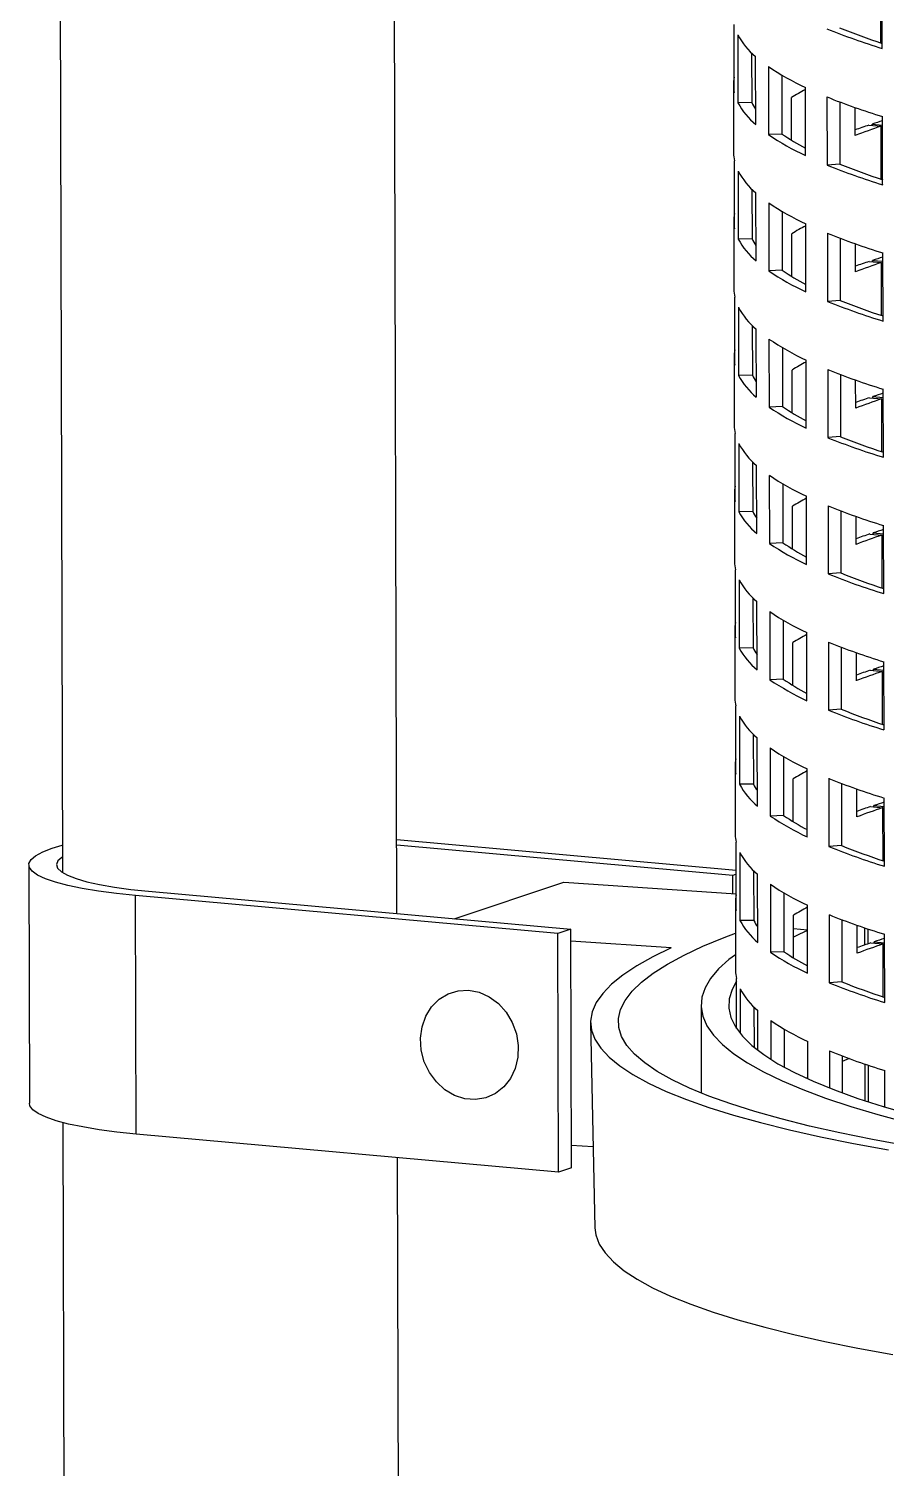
# Model space of a CAD drawing. Header units: millimetres. Extents: x 2214 to 8154, y -2115 to 2085.
# Drawn here: x 6543.6 to 6729.3, y -133.8 to 178.2 of the extents above; entities that cross this region are included whole.
import ezdxf

# ---------------------------------------------------------------- set-up
doc = ezdxf.new("R2010")
doc.units = ezdxf.units.MM

# ---------------------------------------------------------------- blocks, each defined once
blk = doc.blocks.new('izometria')
for p, q in [((1622, 296.89), (1622.82, -36.2)), ((1671.14, -42.14), (1670.31, 291.84)), ((1741.25, 82.87), (1741.23, 92.72)), ((1741.05, 83.67), (1741.04, 91.32)), ((1719.86, 76.48), (1719.84, 86.33)), ((1720.37, 84.85), (1720.39, 75.01)), ((1722.37, 82.23), (1722.39, 75.04)), ((1722.96, 71.86), (1722.94, 81.71)), ((1724.79, 80.27), (1724.81, 70.42)), ((1719.74, 77.6), (1719.76, 67.75)), ((1726.73, 79.03), (1726.75, 70.51)), ((1730.17, 67.39), (1730.14, 77.24)), ((1722.39, 75.04), (1720.39, 75.01)), ((1728.15, 69.6), (1728.13, 75.79)), ((1733.26, 75.87), (1733.29, 66.02)), ((1735.11, 75.14), (1735.13, 66.16)), ((1737.32, 70.29), (1737.31, 74.34)), ((1741.3, 63.18), (1741.28, 73.03)), ((1739.31, 71.79), (1741.08, 71.63)), ((1739.78, 71.75), (1739.78, 71.94)), ((1739.78, 71.94), (1741.28, 71.81)), ((1741.1, 63.98), (1741.08, 71.63)), ((1726.75, 70.51), (1724.81, 70.42)), ((1719.91, 56.79), (1719.89, 66.64)), ((1720.42, 65.16), (1720.44, 55.32)), ((1735.13, 66.16), (1733.29, 66.02)), ((1722.42, 62.54), (1722.44, 55.35)), ((1723.01, 52.17), (1722.99, 62.02)), ((1724.84, 60.57), (1724.86, 50.73)), ((1726.78, 59.34), (1726.8, 50.82)), ((1719.79, 57.91), (1719.81, 48.06)), ((1730.22, 47.7), (1730.19, 57.54)), ((1733.31, 56.17), (1733.34, 46.33)), ((1722.44, 55.35), (1720.44, 55.32)), ((1728.2, 49.91), (1728.18, 56.1)), ((1735.16, 55.45), (1735.18, 46.47)), ((1737.37, 50.6), (1737.36, 54.65)), ((1739.36, 52.1), (1741.13, 51.94)), ((1739.83, 52.05), (1739.83, 52.25)), ((1739.83, 52.25), (1741.33, 52.12)), ((1741.35, 43.49), (1741.33, 53.34)), ((1726.8, 50.82), (1724.86, 50.73)), ((1741.15, 44.29), (1741.13, 51.94)), ((1719.96, 37.1), (1719.93, 46.95)), ((1735.18, 46.47), (1733.34, 46.33)), ((1720.47, 45.47), (1720.49, 35.62)), ((1722.47, 42.85), (1722.48, 35.66)), ((1723.06, 32.48), (1723.03, 42.32)), ((1724.88, 40.88), (1724.91, 31.04)), ((1726.83, 39.64), (1726.85, 31.13)), ((1719.84, 38.21), (1719.86, 28.37)), ((1730.26, 28.01), (1730.24, 37.85)), ((1722.48, 35.66), (1720.49, 35.62)), ((1728.25, 30.21), (1728.23, 36.41)), ((1733.36, 36.48), (1733.39, 26.64)), ((1735.2, 35.76), (1735.23, 26.78)), ((1737.41, 30.9), (1737.4, 34.95)), ((1741.4, 23.8), (1741.38, 33.64)), ((1739.41, 32.4), (1741.18, 32.25)), ((1739.88, 32.36), (1739.88, 32.56)), ((1739.88, 32.56), (1741.38, 32.42)), ((1741.2, 24.59), (1741.18, 32.25)), ((1726.85, 31.13), (1724.91, 31.04)), ((1720.01, 17.41), (1719.98, 27.25)), ((1720.52, 25.78), (1720.54, 15.93)), ((1735.23, 26.78), (1733.39, 26.64)), ((1722.51, 23.16), (1722.53, 15.97)), ((1723.11, 12.79), (1723.08, 22.63)), ((1724.93, 21.19), (1724.96, 11.34)), ((1726.88, 19.95), (1726.9, 11.43)), ((1719.89, 18.52), (1719.91, 8.68)), ((1728.3, 10.52), (1728.28, 16.72)), ((1730.31, 8.31), (1730.29, 18.16)), ((1733.41, 16.79), (1733.43, 6.94)), ((1722.53, 15.97), (1720.54, 15.93)), ((1735.25, 16.06), (1735.28, 7.09)), ((1737.46, 11.21), (1737.45, 15.26)), ((1739.46, 12.71), (1741.23, 12.55)), ((1739.93, 12.67), (1739.93, 12.87)), ((1739.93, 12.87), (1741.43, 12.73)), ((1741.25, 4.9), (1741.23, 12.55)), ((1741.45, 4.1), (1741.42, 13.95)), ((1726.9, 11.43), (1724.96, 11.34)), ((1720.06, -2.28), (1720.03, 7.56)), ((1735.28, 7.09), (1733.43, 6.94)), ((1720.56, 6.08), (1720.59, -3.76)), ((1722.56, 3.47), (1722.58, -3.73)), ((1723.16, -6.91), (1723.13, 2.94)), ((1724.98, 1.5), (1725.01, -8.35)), ((1726.93, 0.26), (1726.95, -8.26)), ((1719.93, -1.17), (1719.96, -11.02)), ((1730.36, -11.38), (1730.34, -1.53)), ((1722.58, -3.73), (1720.59, -3.76)), ((1728.34, -9.17), (1728.33, -2.98)), ((1733.46, -2.9), (1733.48, -12.75)), ((1735.3, -3.63), (1735.32, -12.61)), ((1737.51, -8.48), (1737.5, -4.43)), ((1741.5, -15.59), (1741.47, -5.74)), ((1726.95, -8.26), (1725.01, -8.35)), ((1739.51, -6.98), (1741.28, -7.14)), ((1739.98, -7.02), (1739.98, -6.82)), ((1739.98, -6.82), (1741.48, -6.96)), ((1741.3, -14.79), (1741.28, -7.14)), ((1720.11, -21.98), (1720.08, -12.13)), ((1720.61, -13.61), (1720.64, -23.45)), ((1735.32, -12.61), (1733.48, -12.75)), ((1722.61, -16.23), (1722.63, -23.42)), ((1723.2, -26.6), (1723.18, -16.75)), ((1725.03, -18.19), (1725.05, -28.04)), ((1726.97, -19.43), (1726.99, -27.95)), ((1719.98, -20.86), (1720.01, -30.71)), ((1728.39, -28.86), (1728.38, -22.67)), ((1730.41, -31.07), (1730.39, -21.22)), ((1733.51, -22.59), (1733.53, -32.44)), ((1722.63, -23.42), (1720.64, -23.45)), ((1735.35, -23.32), (1735.37, -32.3)), ((1737.56, -28.17), (1737.55, -24.12)), ((1739.56, -26.67), (1741.33, -26.83)), ((1740.03, -26.71), (1740.02, -26.52)), ((1740.02, -26.52), (1741.52, -26.65)), ((1741.35, -34.48), (1741.33, -26.83)), ((1741.55, -35.28), (1741.52, -25.43)), ((1726.99, -27.95), (1725.05, -28.04)), ((1671.11, -31.45), (1720.14, -35.87)), ((1719.65, -36.62), (1671.11, -32.25)), ((1720.15, -41.67), (1720.13, -31.82)), ((1735.37, -32.3), (1733.53, -32.44)), ((1617.97, -35.09), (1618.06, -69.55)), ((1720.66, -33.3), (1720.69, -43.15)), ((1720.14, -36.46), (1719.65, -36.62)), ((1719.66, -39.25), (1719.65, -36.62)), ((1722.66, -35.92), (1722.68, -43.11)), ((1723.25, -46.29), (1723.23, -36.44)), ((1635.27, -38.9), (1696.25, -44.4)), ((1679.39, -42.88), (1695.24, -37.61)), ((1695.24, -37.61), (1720.15, -39.29)), ((1725.08, -37.89), (1725.1, -47.73)), ((1727.02, -39.13), (1727.04, -47.64)), ((1694.38, -45.02), (1633.4, -39.52)), ((1633.49, -73.99), (1633.4, -39.52)), ((1720.03, -40.56), (1720.06, -50.4)), ((1730.46, -50.76), (1730.43, -40.92)), ((1722.68, -43.11), (1720.69, -43.15)), ((1728.44, -48.55), (1728.43, -42.36)), ((1733.56, -42.29), (1733.58, -52.13)), ((1735.4, -43.01), (1735.42, -51.99)), ((1696.25, -44.4), (1694.38, -45.02)), ((1694.47, -79.48), (1694.38, -45.02)), ((1696.34, -78.86), (1696.25, -44.4)), ((1728.43, -44.29), (1730.44, -44.48)), ((1737.61, -47.86), (1737.6, -43.82)), ((1738.73, -46.66), (1738.73, -44.2)), ((1739.19, -46.5), (1739.19, -44.36)), ((1741.59, -54.97), (1741.57, -45.13)), ((1710.77, -47.07), (1696.26, -46.1)), ((1727.04, -47.64), (1725.1, -47.73)), ((1739.61, -46.36), (1741.38, -46.52)), ((1740.07, -46.41), (1740.07, -46.21)), ((1740.07, -46.21), (1741.57, -46.34)), ((1741.39, -54.18), (1741.38, -46.52)), ((1720.2, -58.74), (1720.18, -51.51)), ((1735.42, -51.99), (1733.58, -52.13)), ((1720.71, -52.99), (1720.73, -59.46)), ((1715.07, -55.34), (1715.1, -68.06)), ((1722.71, -55.61), (1722.72, -61.45)), ((1723.29, -61.9), (1723.28, -56.14)), ((1699.12, -57.94), (1699.74, -87.52)), ((1725.13, -57.58), (1725.14, -63.19)), ((1727.07, -58.82), (1727.08, -64.34)), ((1730.5, -66.03), (1730.48, -60.61)), ((1733.61, -61.98), (1733.62, -67.34)), ((1735.45, -62.7), (1735.46, -68.04)), ((1736.48, -63.09), (1735.45, -63.5)), ((1738.79, -69.2), (1738.78, -63.9)), ((1739.25, -69.35), (1739.24, -64.05)), ((1730.5, -65.82), (1730.29, -65.93)), ((1741.63, -70.1), (1741.62, -64.82)), ((1741.63, -69.98), (1741.45, -70.04)), ((1622.91, -72.34), (1623.47, -297.7)), ((1694.47, -79.48), (1633.49, -73.99)), ((1699.5, -75.85), (1696.33, -75.64)), ((1671.77, -297.58), (1671.23, -77.39)), ((1696.34, -78.86), (1694.47, -79.48))]:
    blk.add_line(p, q)
at = {"flags": 128}
for points in [[(1633.4, -39.52), (1630.62, -39.24), (1628.04, -38.9), (1625.7, -38.51), (1623.63, -38.08), (1621.85, -37.6), (1620.38, -37.1), (1619.25, -36.57), (1618.47, -36.02), (1618.05, -35.46), (1617.99, -34.89), (1618.3, -34.32), (1618.96, -33.77), (1619.98, -33.22), (1621.34, -32.7), (1622.81, -32.27)], [(1622.82, -33.94), (1622.72, -34.01), (1622.16, -34.53), (1621.97, -35.06), (1622.14, -35.58), (1622.68, -36.1), (1623.56, -36.6), (1624.79, -37.08), (1626.35, -37.53), (1628.2, -37.94), (1630.33, -38.31), (1632.7, -38.63), (1635.27, -38.9)], [(1744.78, -75.7), (1739.81, -74.78), (1735.13, -73.83), (1730.73, -72.83), (1726.63, -71.8), (1722.84, -70.73), (1719.37, -69.63), (1716.21, -68.5), (1713.39, -67.34), (1710.9, -66.15), (1708.75, -64.94), (1706.94, -63.7), (1705.47, -62.45), (1704.36, -61.18), (1703.6, -59.9), (1703.19, -58.6), (1703.14, -57.3), (1703.44, -55.98), (1704.1, -54.67), (1705.11, -53.36), (1706.46, -52.04), (1708.17, -50.73), (1710.22, -49.43), (1712.61, -48.14), (1715.34, -46.86), (1718.39, -45.59), (1720.04, -44.96)], [(1730.44, -44.57), (1729.3, -45.11), (1728.43, -45.54)], [(1710.77, -47.07), (1708.1, -48.37), (1705.77, -49.69), (1703.79, -51.01), (1702.15, -52.34), (1700.86, -53.67), (1699.93, -55), (1699.35, -56.34), (1699.12, -57.66), (1699.25, -58.98), (1699.74, -60.29), (1700.58, -61.59), (1701.78, -62.88), (1703.33, -64.14), (1705.22, -65.39), (1707.46, -66.62), (1710.04, -67.82), (1712.95, -68.99), (1716.19, -70.14), (1719.76, -71.25), (1723.64, -72.33), (1727.83, -73.37), (1732.31, -74.37), (1737.09, -75.34), (1742.15, -76.26)], [(1720.05, -48.07), (1719.1, -48.79), (1717.6, -50.13), (1716.44, -51.49), (1715.64, -52.86), (1715.18, -54.23), (1715.08, -55.6), (1715.32, -56.97), (1715.92, -58.34), (1716.87, -59.7), (1718.17, -61.04), (1719.81, -62.38), (1721.79, -63.7), (1724.11, -65.01), (1726.77, -66.29), (1729.76, -67.55), (1733.06, -68.79), (1736.68, -70), (1740.62, -71.17), (1744.85, -72.32)], [(1720.18, -51.91), (1719.55, -53.08), (1719.14, -54.44), (1719.09, -55.8), (1719.39, -57.16), (1720.05, -58.51), (1721.06, -59.85), (1722.42, -61.19), (1724.12, -62.51), (1726.17, -63.82), (1728.55, -65.11), (1731.27, -66.37), (1734.32, -67.62), (1737.7, -68.83), (1741.38, -70.02), (1745.38, -71.18)], [(1686.56, -67.18), (1685.36, -68.12), (1683.98, -68.74), (1682.5, -68.99), (1680.97, -68.88), (1679.47, -68.4), (1678.07, -67.58), (1676.84, -66.46), (1675.83, -65.09), (1675.09, -63.53), (1674.65, -61.86), (1674.54, -60.15), (1674.77, -58.48), (1675.31, -56.94), (1676.14, -55.59), (1677.23, -54.5), (1678.53, -53.72), (1679.97, -53.28), (1681.49, -53.21), (1683.01, -53.51), (1684.47, -54.16), (1685.79, -55.14), (1686.92, -56.39), (1687.8, -57.87), (1688.39, -59.49), (1688.66, -61.19), (1688.61, -62.89), (1688.22, -64.5), (1687.53, -65.95), (1686.56, -67.18)], [(1633.49, -73.99), (1630.7, -73.7), (1628.12, -73.36), (1625.78, -72.97), (1623.71, -72.54), (1621.93, -72.07), (1620.47, -71.56), (1619.34, -71.03), (1618.56, -70.48), (1618.14, -69.92), (1618.06, -69.55)], [(1699.74, -87.52), (1699.87, -88.56), (1700.36, -89.88), (1701.2, -91.17), (1702.4, -92.46), (1703.95, -93.73), (1705.84, -94.97), (1708.08, -96.2), (1710.66, -97.4), (1713.57, -98.57), (1716.81, -99.72), (1720.38, -100.83), (1724.26, -101.91), (1728.45, -102.95), (1732.93, -103.96), (1737.71, -104.92), (1742.77, -105.84)]]:
    blk.add_lwpolyline(points, dxfattribs=at)
for centre, radius, start, end in [((1770.18, 177.25), 98.71, 248.0218, 252.9582), ((1770.31, 172.95), 93.95, 247.9766, 251.983), ((1729.89, 90), 10.83, 208.4108, 230.0238), ((1745.83, 111.22), 37.42, 235.7905, 245.2219), ((1725.01, 77.61), 5.27, 167.9459, 192.3365), ((1729.92, 80.16), 10.83, 208.4108, 230.0238), ((1729.55, 78.69), 8.04, 206.9567, 214.8559), ((1747.73, 43.97), 37.37, 118.0789, 121.6321), ((1770.21, 167.4), 98.71, 248.0218, 252.9582), ((1773.27, -29.73), 107.05, 108.4966, 109.6287), ((1772.68, -22.99), 99.76, 108.463, 110.7602), ((1778.61, -45.71), 123.89, 107.5358, 108.2638), ((1745.85, 101.37), 37.42, 235.7905, 245.2219), ((1745.47, 97.73), 33.03, 235.4935, 242.4074), ((1725.05, 67.77), 5.29, 180.1885, 192.3351), ((1729.94, 70.31), 10.83, 208.4108, 230.0238), ((1770.23, 157.55), 98.71, 248.0218, 252.9582), ((1770.36, 153.25), 93.95, 247.9766, 251.983), ((1745.88, 91.52), 37.42, 235.7905, 245.2219), ((1725.06, 57.92), 5.27, 167.9459, 192.3365), ((1747.78, 24.28), 37.37, 118.0789, 121.6321), ((1770.25, 147.71), 98.71, 248.0218, 252.9582), ((1729.97, 60.47), 10.83, 208.4108, 230.0238), ((1729.6, 59), 8.04, 206.9567, 214.8559), ((1773.32, -49.42), 107.05, 108.4966, 109.6287), ((1778.66, -65.4), 123.89, 107.5358, 108.2638), ((1745.9, 81.68), 37.42, 235.7905, 245.2219), ((1745.51, 78.04), 33.03, 235.4935, 242.4074), ((1772.73, -42.69), 99.76, 108.463, 110.7602), ((1725.1, 48.08), 5.29, 180.1885, 192.3351), ((1770.28, 137.86), 98.71, 248.0218, 252.9582), ((1770.41, 133.56), 93.95, 247.9766, 251.983), ((1729.99, 50.62), 10.83, 208.4108, 230.0238), ((1745.92, 71.83), 37.42, 235.7905, 245.2219), ((1725.11, 38.23), 5.27, 167.9459, 192.3365), ((1747.83, 4.59), 37.37, 118.0789, 121.6321), ((1730.01, 40.77), 10.83, 208.4108, 230.0238), ((1729.65, 39.3), 8.04, 206.9567, 214.8559), ((1770.3, 128.02), 98.71, 248.0218, 252.9582), ((1773.37, -69.11), 107.05, 108.4966, 109.6287), ((1772.77, -62.38), 99.76, 108.463, 110.7602), ((1778.71, -85.09), 123.89, 107.5358, 108.2638), ((1745.95, 61.99), 37.42, 235.7905, 245.2219), ((1745.56, 58.35), 33.03, 235.4935, 242.4074), ((1725.15, 28.38), 5.29, 180.1885, 192.3351), ((1730.04, 30.93), 10.83, 208.4108, 230.0238), ((1770.33, 118.17), 98.71, 248.0218, 252.9582), ((1770.46, 113.87), 93.95, 247.9766, 251.983), ((1745.97, 52.14), 37.42, 235.7905, 245.2219), ((1725.16, 18.53), 5.27, 167.9459, 192.3365), ((1747.88, -15.1), 37.37, 118.0789, 121.6321), ((1770.35, 108.32), 98.71, 248.0218, 252.9582), ((1730.06, 21.08), 10.83, 208.4108, 230.0238), ((1729.7, 19.61), 8.04, 206.9567, 214.8559), ((1773.42, -88.8), 107.05, 108.4966, 109.6287), ((1772.82, -82.07), 99.76, 108.463, 110.7602), ((1778.75, -104.78), 123.89, 107.5358, 108.2638), ((1746, 42.29), 37.42, 235.7905, 245.2219), ((1745.61, 38.66), 33.03, 235.4935, 242.4074), ((1725.2, 8.69), 5.29, 180.1885, 192.3351), ((1770.38, 98.48), 98.71, 248.0218, 252.9582), ((1770.5, 94.18), 93.95, 247.9766, 251.983), ((1730.09, 11.24), 10.83, 208.4108, 230.0238), ((1746.02, 32.45), 37.42, 235.7905, 245.2219), ((1725.2, -1.16), 5.27, 167.9459, 192.3365), ((1747.93, -34.79), 37.37, 118.0789, 121.6321), ((1730.11, 1.39), 10.83, 208.4108, 230.0238), ((1729.75, -0.08), 8.04, 206.9567, 214.8559), ((1770.4, 88.63), 98.71, 248.0218, 252.9582), ((1745.66, 18.96), 33.03, 235.4935, 242.4074), ((1773.47, -108.5), 107.05, 108.4966, 109.6287), ((1772.87, -101.76), 99.76, 108.463, 110.7602), ((1778.8, -124.48), 123.89, 107.5358, 108.2638), ((1746.05, 22.6), 37.42, 235.7905, 245.2219), ((1725.25, -11), 5.29, 180.1885, 192.3351), ((1730.14, -8.46), 10.83, 208.4108, 230.0238), ((1770.42, 78.79), 98.71, 248.0218, 252.9582), ((1770.55, 74.49), 93.95, 247.9766, 251.983), ((1746.07, 12.75), 37.42, 235.7905, 245.2219), ((1725.25, -20.85), 5.27, 167.9459, 192.3365), ((1747.98, -54.49), 37.37, 118.0789, 121.6321), ((1770.45, 68.94), 98.71, 248.0218, 252.9582), ((1730.16, -18.3), 10.83, 208.4108, 230.0238), ((1729.8, -19.77), 8.04, 206.9567, 214.8559), ((1773.52, -128.19), 107.05, 108.4966, 109.6287), ((1772.92, -121.45), 99.76, 108.463, 110.7602), ((1778.85, -144.17), 123.89, 107.5358, 108.2638), ((1746.1, 2.91), 37.42, 235.7905, 245.2219), ((1745.71, -0.73), 33.03, 235.4935, 242.4074), ((1725.3, -30.69), 5.29, 180.1885, 192.3351), ((1770.47, 59.09), 98.71, 248.0218, 252.9582), ((1770.6, 54.79), 93.95, 247.9766, 251.983), ((1730.18, -28.15), 10.83, 208.4108, 230.0238), ((1725.3, -40.54), 5.27, 167.9459, 192.3365), ((1746.12, -6.94), 37.42, 235.7905, 245.2219), ((1748.03, -74.18), 37.37, 118.0789, 121.6321), ((1730.21, -37.99), 10.83, 208.4108, 230.0238), ((1729.85, -39.47), 8.04, 206.9567, 214.8559), ((1770.5, 49.25), 98.71, 248.0218, 252.9582), ((1778.9, -163.86), 123.89, 107.5358, 108.2638), ((1746.14, -16.78), 37.42, 235.7905, 245.2219), ((1745.76, -20.42), 33.03, 235.4935, 242.4074), ((1773.57, -147.88), 107.05, 108.4966, 109.6287), ((1772.97, -141.15), 99.76, 108.463, 110.7602), ((1725.35, -50.38), 5.29, 180.1885, 192.3351), ((1770.65, 35.1), 93.95, 247.9766, 251.983), ((1730.23, -47.84), 10.83, 208.4108, 230.0238), ((1770.52, 39.4), 98.71, 248.0218, 252.9582), ((1746.17, -26.63), 37.42, 235.7905, 245.2219), ((1770.55, 29.56), 98.71, 248.0218, 252.9582)]:
    blk.add_arc(centre, radius, start, end)

msp = doc.modelspace()

# ---------------------------------------------------------------- block references
at = {"xscale": 1.5, "yscale": 1.5, "zscale": 1.5}
msp.add_blockref('izometria', (4116.6, 49.63), dxfattribs=at)

doc.saveas('drawing.dxf')
